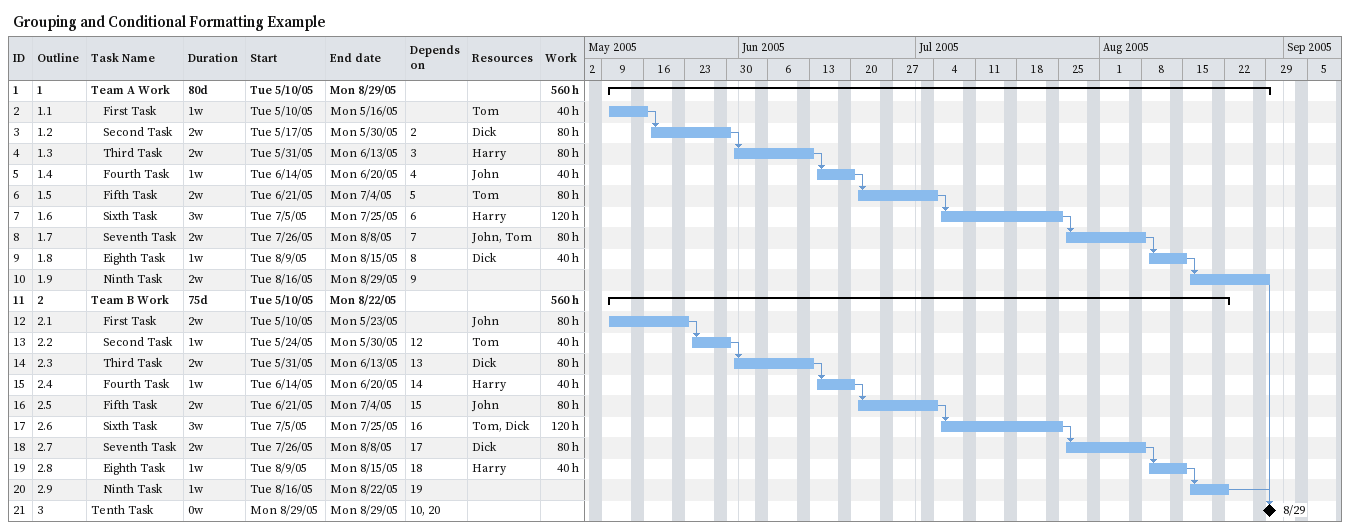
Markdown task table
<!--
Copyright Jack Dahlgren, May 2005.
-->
Grouping and Conditional Formatting Example

| ID | WBS | Task | Duration | Start | Finish | Predecessors | Resources | Work (h) |
|---|---|---|---|---|---|---|---|---|
| 1 | 1 | **Team A Work** | 80d | 2005-05-10 | 2005-08-29 |  |  | 560 |
| 2 | 1.1 | First Task | 1w | 2005-05-10 | 2005-05-16 |  | Tom | 40 |
| 3 | 1.2 | Second Task | 2w | 2005-05-17 | 2005-05-30 | 2 | Dick | 80 |
| 4 | 1.3 | Third Task | 2w | 2005-05-31 | 2005-06-13 | 3 | Harry | 80 |
| 5 | 1.4 | Fourth Task | 1w | 2005-06-14 | 2005-06-20 | 4 | John | 40 |
| 6 | 1.5 | Fifth Task | 2w | 2005-06-21 | 2005-07-04 | 5 | Tom | 80 |
| 7 | 1.6 | Sixth Task | 3w | 2005-07-05 | 2005-07-25 | 6 | Harry | 120 |
| 8 | 1.7 | Seventh Task | 2w | 2005-07-26 | 2005-08-08 | 7 | John, Tom | 80 |
| 9 | 1.8 | Eighth Task | 1w | 2005-08-09 | 2005-08-15 | 8 | Dick | 40 |
| 10 | 1.9 | Ninth Task | 2w | 2005-08-16 | 2005-08-29 | 9 |  |  |
| 11 | 2 | **Team B Work** | 75d | 2005-05-10 | 2005-08-22 |  |  | 560 |
| 12 | 2.1 | First Task | 2w | 2005-05-10 | 2005-05-23 |  | John | 80 |
| 13 | 2.2 | Second Task | 1w | 2005-05-24 | 2005-05-30 | 12 | Tom | 40 |
| 14 | 2.3 | Third Task | 2w | 2005-05-31 | 2005-06-13 | 13 | Dick | 80 |
| 15 | 2.4 | Fourth Task | 1w | 2005-06-14 | 2005-06-20 | 14 | Harry | 40 |
| 16 | 2.5 | Fifth Task | 2w | 2005-06-21 | 2005-07-04 | 15 | John | 80 |
| 17 | 2.6 | Sixth Task | 3w | 2005-07-05 | 2005-07-25 | 16 | Tom, Dick | 120 |
| 18 | 2.7 | Seventh Task | 2w | 2005-07-26 | 2005-08-08 | 17 | Dick | 80 |
| 19 | 2.8 | Eighth Task | 1w | 2005-08-09 | 2005-08-15 | 18 | Harry | 40 |
| 20 | 2.9 | Ninth Task | 1w | 2005-08-16 | 2005-08-22 | 19 |  |  |
| 21 | 3 | Tenth Task | 0w | 2005-08-29 | 2005-08-29 | 10, 20 |  |  |
